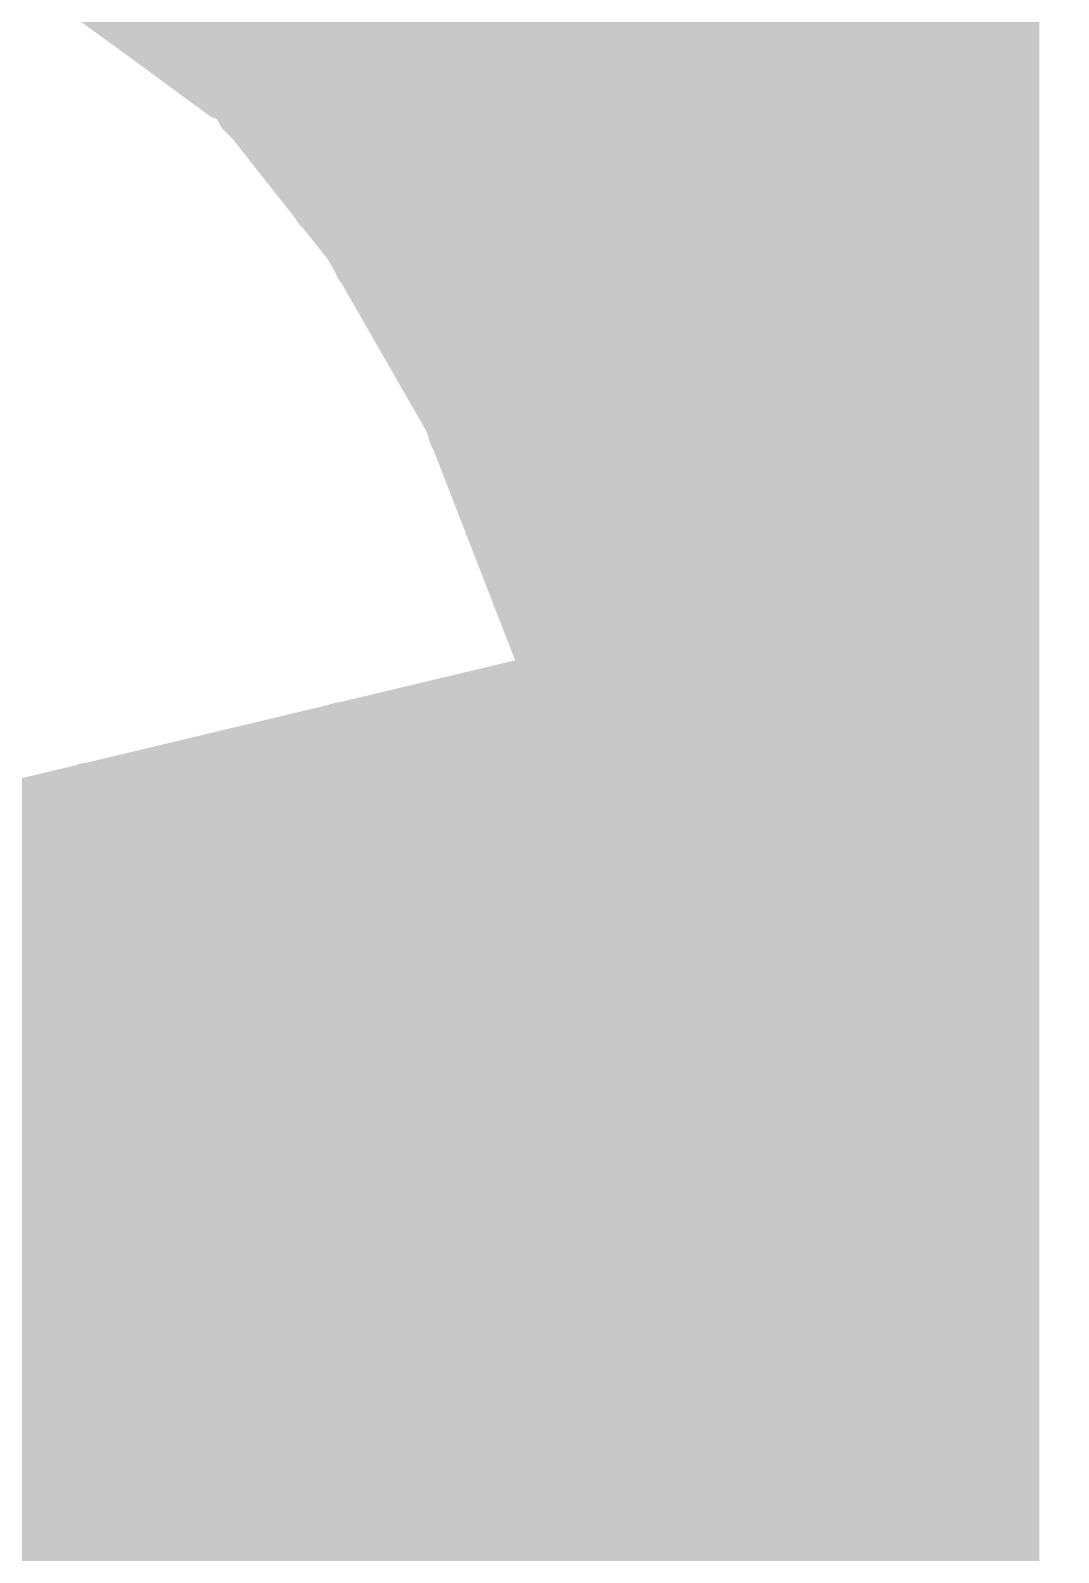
# Model space of a CAD drawing. Header units: millimetres. Extents: x 2260 to 2572, y -21 to 200.
# Drawn here: x 2340.034 to 2340.715, y 68.749 to 69.757 of the extents above; entities that cross this region are included whole.
import ezdxf

# ---------------------------------------------------------------- set-up
doc = ezdxf.new("R2010")
doc.units = ezdxf.units.MM
doc.layers.get('0').update_dxf_attribs({"lineweight": 18})
doc.layers.add('01', color=1, linetype='Continuous', lineweight=18)

# ---------------------------------------------------------------- blocks, each defined once
blk = doc.blocks.new('PAD_R1')
blk.add_lwpolyline([(0.25, 0, 0.5, 0.5, 1), (-0.25, 0, 0.5, 0.5, 1)], format="xyseb", close=True)

msp = doc.modelspace()

# ---------------------------------------------------------------- linework, layer by layer
at = {"layer": '01'}
for points in [[(2340.4642, 137.5361, 0.1524, 0.1524, 0), (2340.4642, 65.7287, 0.1524, 0.1524, 0)], [(2340.1848, 69.7164, 0.1016, 0.1016, 0), (2340.1848, 137.5361, 0.1016, 0.1016, 0)], [(2340.2356, 69.7164, 0.1016, 0.1016, 0), (2340.2356, 137.5361, 0.1016, 0.1016, 0)], [(2340.1467, 137.5361, 0.0254, 0.0254, 0), (2340.1467, 69.7221, 0.0254, 0.0254, 0)], [(2340.2737, 69.557, 0.0254, 0.0254, 0), (2340.2737, 137.5361, 0.0254, 0.0254, 0)], [(2340.6547, 137.5361, 0.0254, 0.0254, 0), (2340.6547, 65.7287, 0.0254, 0.0254, 0)], [(2340.6674, 67.9204, 0.0508, 0.0508, 0), (2340.6674, 69.8732, 0.0508, 0.0508, 0)], [(2340.6769, 67.9204, 0.0508, 0.0508, 0), (2340.6769, 69.8732, 0.0508, 0.0508, 0)], [(2340.6896, 67.9077, 0.0254, 0.0254, 0), (2340.6896, 69.8859, 0.0254, 0.0254, 0)], [(2340.6896, 67.9077, 0.0254, 0.0254, 0), (2340.6896, 69.8859, 0.0254, 0.0254, 0)], [(2340.6769, 69.6982, 0.0508, 0.0508, 0), (2340.6769, 69.8422, 0.0508, 0.0508, 0)], [(2340.0527, 69.8048, 0.0508, 0.0508, 0), (2340.1644, 69.7236, 0.0508, 0.0508, 0)], [(2340.0485, 69.7925, 0.0254, 0.0254, 0), (2340.1597, 69.7109, 0.0254, 0.0254, 0)], [(2340.6769, 69.7547, 0.0508, 0.0508, 0), (2340.1262, 69.7547, 0.0508, 0.0508, 0)], [(2340.1594, 69.7279, 0.0508, 0.0508, 0), (2340.1644, 69.7236, 0.0508, 0.0508, 0)], [(2340.6769, 69.7236, 0.0508, 0.0508, 0), (2340.1644, 69.7236, 0.0508, 0.0508, 0)], [(2340.1644, 69.7236, 0.0508, 0.0508, 0), (2340.1734, 69.7236, 0.0508, 0.0508, 0)], [(2340.1644, 69.7236, 0.0508, 0.0508, 0), (2340.1734, 69.7236, 0.0508, 0.0508, 0)], [(2340.1734, 69.7236, 0.0508, 0.0508, 0), (2340.1814, 69.7077, 0.0508, 0.0508, 0)], [(2340.1734, 69.7236, 0.0508, 0.0508, 0), (2340.1814, 69.7077, 0.0508, 0.0508, 0)], [(2340.261, 69.7164, 0.0508, 0.0508, 0), (2340.1749, 69.7164, 0.0508, 0.0508, 0)], [(2340.261, 69.6982, 0.0508, 0.0508, 0), (2340.261, 69.7164, 0.0508, 0.0508, 0)], [(2340.1467, 69.7221, 0.0254, 0.0254, 0), (2340.1596, 69.7109, 0.0254, 0.0254, 0)], [(2340.1814, 69.7077, 0.0508, 0.0508, 0), (2340.1867, 69.7023, 0.0508, 0.0508, 0)], [(2340.1814, 69.7077, 0.0508, 0.0508, 0), (2340.1867, 69.7023, 0.0508, 0.0508, 0)], [(2340.1596, 69.7109, 0.0254, 0.0254, 0), (2340.1655, 69.7109, 0.0254, 0.0254, 0)], [(2340.1597, 69.7109, 0.0254, 0.0254, 0), (2340.1655, 69.7109, 0.0254, 0.0254, 0)], [(2340.1655, 69.7109, 0.0254, 0.0254, 0), (2340.1709, 69.7001, 0.0254, 0.0254, 0)], [(2340.1655, 69.7109, 0.0254, 0.0254, 0), (2340.1709, 69.7001, 0.0254, 0.0254, 0)], [(2340.1867, 69.7023, 0.0508, 0.0508, 0), (2340.2209, 69.659, 0.0508, 0.0508, 0)], [(2340.1867, 69.7023, 0.0508, 0.0508, 0), (2340.2209, 69.659, 0.0508, 0.0508, 0)], [(2340.6769, 69.6982, 0.0508, 0.0508, 0), (2340.1903, 69.6982, 0.0508, 0.0508, 0)], [(2340.261, 69.6982, 0.0508, 0.0508, 0), (2340.1903, 69.6982, 0.0508, 0.0508, 0)], [(2340.261, 69.6926, 0.0508, 0.0508, 0), (2340.261, 69.6982, 0.0508, 0.0508, 0)], [(2340.6769, 69.6926, 0.0508, 0.0508, 0), (2340.6769, 69.6982, 0.0508, 0.0508, 0)], [(2340.1709, 69.7001, 0.0254, 0.0254, 0), (2340.1778, 69.6933, 0.0254, 0.0254, 0)], [(2340.1709, 69.7001, 0.0254, 0.0254, 0), (2340.1778, 69.6933, 0.0254, 0.0254, 0)], [(2340.6769, 69.6926, 0.0508, 0.0508, 0), (2340.1956, 69.6926, 0.0508, 0.0508, 0)], [(2340.261, 69.6926, 0.0508, 0.0508, 0), (2340.1956, 69.6926, 0.0508, 0.0508, 0)], [(2340.261, 69.6842, 0.0508, 0.0508, 0), (2340.261, 69.6926, 0.0508, 0.0508, 0)], [(2340.6769, 69.6842, 0.0508, 0.0508, 0), (2340.6769, 69.6926, 0.0508, 0.0508, 0)], [(2340.1742, 69.6968, 0.0254, 0.0254, 0), (2340.1778, 69.6933, 0.0254, 0.0254, 0)], [(2340.6896, 69.6968, 0.0254, 0.0254, 0), (2340.1742, 69.6968, 0.0254, 0.0254, 0)], [(2340.1778, 69.6933, 0.0254, 0.0254, 0), (2340.2104, 69.6518, 0.0254, 0.0254, 0)], [(2340.1778, 69.6933, 0.0254, 0.0254, 0), (2340.2104, 69.6518, 0.0254, 0.0254, 0)], [(2340.1778, 69.6933, 0.0254, 0.0254, 0), (2340.2104, 69.6518, 0.0254, 0.0254, 0)], [(2340.6769, 69.6842, 0.0508, 0.0508, 0), (2340.2028, 69.6842, 0.0508, 0.0508, 0)], [(2340.6769, 69.6842, 0.0508, 0.0508, 0), (2340.2028, 69.6842, 0.0508, 0.0508, 0)], [(2340.261, 69.6842, 0.0508, 0.0508, 0), (2340.2028, 69.6842, 0.0508, 0.0508, 0)], [(2340.203, 69.6845, 0.0508, 0.0508, 0), (2340.2209, 69.659, 0.0508, 0.0508, 0)], [(2340.6769, 69.6841, 0.0508, 0.0508, 0), (2340.2098, 69.6841, 0.0508, 0.0508, 0)], [(2340.261, 69.6446, 0.0508, 0.0508, 0), (2340.261, 69.6842, 0.0508, 0.0508, 0)], [(2340.6769, 69.6842, 0.0508, 0.0508, 0), (2340.6769, 69.6845, 0.0508, 0.0508, 0)], [(2340.6769, 69.6446, 0.0508, 0.0508, 0), (2340.6769, 69.6842, 0.0508, 0.0508, 0)], [(2340.6769, 69.6446, 0.0508, 0.0508, 0), (2340.6769, 69.6842, 0.0508, 0.0508, 0)], [(2340.6896, 69.5698, 0.0254, 0.0254, 0), (2340.6896, 69.6968, 0.0254, 0.0254, 0)], [(2340.2209, 69.659, 0.0508, 0.0508, 0), (2340.2522, 69.6195, 0.0508, 0.0508, 0)], [(2340.2209, 69.659, 0.0508, 0.0508, 0), (2340.252, 69.6198, 0.0508, 0.0508, 0)], [(2340.2209, 69.659, 0.0508, 0.0508, 0), (2340.2521, 69.6196, 0.0508, 0.0508, 0)], [(2340.2104, 69.6518, 0.0254, 0.0254, 0), (2340.2416, 69.6124, 0.0254, 0.0254, 0)], [(2340.2104, 69.6518, 0.0254, 0.0254, 0), (2340.2415, 69.6125, 0.0254, 0.0254, 0)], [(2340.2104, 69.6518, 0.0254, 0.0254, 0), (2340.2416, 69.6124, 0.0254, 0.0254, 0)], [(2340.6769, 69.6446, 0.0508, 0.0508, 0), (2340.2318, 69.6446, 0.0508, 0.0508, 0)], [(2340.6769, 69.6446, 0.0508, 0.0508, 0), (2340.2318, 69.6446, 0.0508, 0.0508, 0)], [(2340.261, 69.6446, 0.0508, 0.0508, 0), (2340.2318, 69.6446, 0.0508, 0.0508, 0)], [(2340.261, 69.6052, 0.0508, 0.0508, 0), (2340.261, 69.6446, 0.0508, 0.0508, 0)], [(2340.6769, 69.6052, 0.0508, 0.0508, 0), (2340.6769, 69.6446, 0.0508, 0.0508, 0)], [(2340.6769, 69.6052, 0.0508, 0.0508, 0), (2340.6769, 69.6446, 0.0508, 0.0508, 0)], [(2340.252, 69.6198, 0.0508, 0.0508, 0), (2340.2747, 69.5825, 0.0508, 0.0508, 0)], [(2340.2521, 69.6196, 0.0508, 0.0508, 0), (2340.261, 69.6043, 0.0508, 0.0508, 0)], [(2340.2522, 69.6195, 0.0508, 0.0508, 0), (2340.3189, 69.5032, 0.0508, 0.0508, 0)], [(2340.6769, 69.6052, 0.0508, 0.0508, 0), (2340.2599, 69.6052, 0.0508, 0.0508, 0)], [(2340.261, 69.6052, 0.0508, 0.0508, 0), (2340.26, 69.6052, 0.0508, 0.0508, 0)], [(2340.6769, 69.6052, 0.0508, 0.0508, 0), (2340.2604, 69.6052, 0.0508, 0.0508, 0)], [(2340.261, 69.6043, 0.0508, 0.0508, 0), (2340.261, 69.6052, 0.0508, 0.0508, 0)], [(2340.6769, 69.4922, 0.0508, 0.0508, 0), (2340.6769, 69.6052, 0.0508, 0.0508, 0)], [(2340.6769, 69.5825, 0.0508, 0.0508, 0), (2340.6769, 69.6052, 0.0508, 0.0508, 0)], [(2340.2415, 69.6125, 0.0254, 0.0254, 0), (2340.2676, 69.5698, 0.0254, 0.0254, 0)], [(2340.2416, 69.6124, 0.0254, 0.0254, 0), (2340.3074, 69.4977, 0.0254, 0.0254, 0)], [(2340.2416, 69.6124, 0.0254, 0.0254, 0), (2340.2737, 69.557, 0.0254, 0.0254, 0)], [(2340.6896, 69.5925, 0.0254, 0.0254, 0), (2340.2537, 69.5925, 0.0254, 0.0254, 0)], [(2340.2747, 69.5825, 0.0508, 0.0508, 0), (2340.6769, 69.5825, 0.0508, 0.0508, 0)], [(2340.6769, 69.5798, 0.0508, 0.0508, 0), (2340.2749, 69.5798, 0.0508, 0.0508, 0)], [(2340.6896, 69.5812, 0.0254, 0.0254, 0), (2340.2606, 69.5812, 0.0254, 0.0254, 0)], [(2340.2676, 69.5698, 0.0254, 0.0254, 0), (2340.6896, 69.5698, 0.0254, 0.0254, 0)], [(2340.6896, 69.5698, 0.0254, 0.0254, 0), (2340.2676, 69.5698, 0.0254, 0.0254, 0)], [(2340.6769, 69.5487, 0.0508, 0.0508, 0), (2340.2928, 69.5487, 0.0508, 0.0508, 0)], [(2340.6769, 69.5176, 0.0508, 0.0508, 0), (2340.3106, 69.5176, 0.0508, 0.0508, 0)], [(2340.3189, 69.5032, 0.0508, 0.0508, 0), (2340.3893, 69.3219, 0.0508, 0.0508, 0)], [(2340.3074, 69.4977, 0.0254, 0.0254, 0), (2340.3722, 69.3308, 0.0254, 0.0254, 0)], [(2340.6769, 69.4922, 0.0508, 0.0508, 0), (2340.3227, 69.4922, 0.0508, 0.0508, 0)], [(2340.6769, 69.3398, 0.0508, 0.0508, 0), (2340.6769, 69.4922, 0.0508, 0.0508, 0)], [(2340.6769, 69.4668, 0.0508, 0.0508, 0), (2340.333, 69.4668, 0.0508, 0.0508, 0)], [(2340.3315, 69.4428, 0.0254, 0.0254, 0), (2340.3387, 69.4265, 0.0254, 0.0254, 0)], [(2340.6896, 69.4428, 0.0254, 0.0254, 0), (2340.3315, 69.4428, 0.0254, 0.0254, 0)], [(2340.6769, 69.4329, 0.0508, 0.0508, 0), (2340.3461, 69.4329, 0.0508, 0.0508, 0)], [(2340.3507, 69.4305, 0.0508, 0.0508, 0), (2340.3859, 69.3282, 0.0508, 0.0508, 0)], [(2340.6769, 69.4301, 0.0508, 0.0508, 0), (2340.351, 69.4301, 0.0508, 0.0508, 0)], [(2340.6769, 69.4218, 0.0508, 0.0508, 0), (2340.6769, 69.4301, 0.0508, 0.0508, 0)], [(2340.6896, 69.3158, 0.0254, 0.0254, 0), (2340.6896, 69.4428, 0.0254, 0.0254, 0)], [(2340.3387, 69.4265, 0.0254, 0.0254, 0), (2340.3716, 69.3307, 0.0254, 0.0254, 0)], [(2340.6769, 69.4218, 0.0508, 0.0508, 0), (2340.3533, 69.4218, 0.0508, 0.0508, 0)], [(2340.6769, 69.3398, 0.0508, 0.0508, 0), (2340.6769, 69.4218, 0.0508, 0.0508, 0)], [(2340.6769, 69.3991, 0.0508, 0.0508, 0), (2340.3593, 69.3991, 0.0508, 0.0508, 0)], [(2340.6769, 69.3964, 0.0508, 0.0508, 0), (2340.3624, 69.3964, 0.0508, 0.0508, 0)], [(2340.6769, 69.3652, 0.0508, 0.0508, 0), (2340.3724, 69.3652, 0.0508, 0.0508, 0)], [(2340.6769, 69.3652, 0.0508, 0.0508, 0), (2340.3732, 69.3652, 0.0508, 0.0508, 0)], [(2340.6769, 69.3398, 0.0508, 0.0508, 0), (2340.3804, 69.3398, 0.0508, 0.0508, 0)], [(2340.6769, 69.3398, 0.0508, 0.0508, 0), (2340.3804, 69.3398, 0.0508, 0.0508, 0)], [(2340.6769, 69.2468, 0.0508, 0.0508, 0), (2340.6769, 69.3398, 0.0508, 0.0508, 0)], [(2340.6769, 69.3285, 0.0508, 0.0508, 0), (2340.6769, 69.3398, 0.0508, 0.0508, 0)], [(2340.4173, 69.3285, 0.0508, 0.0508, 0), (2340.6769, 69.3285, 0.0508, 0.0508, 0)], [(2340.3893, 69.3219, 0.0508, 0.0508, 0), (2339.9403, 69.2147, 0.0508, 0.0508, 0)], [(2340.3722, 69.3308, 0.0254, 0.0254, 0), (2339.9538, 69.231, 0.0254, 0.0254, 0)], [(2340.3716, 69.3307, 0.0254, 0.0254, 0), (2340.3094, 69.3158, 0.0254, 0.0254, 0)], [(2340.6769, 69.3144, 0.0508, 0.0508, 0), (2340.358, 69.3144, 0.0508, 0.0508, 0)], [(2340.1848, 68.5887, 0.1016, 0.1016, 0), (2340.1848, 69.287, 0.1016, 0.1016, 0)], [(2340.2356, 68.5887, 0.1016, 0.1016, 0), (2340.2356, 69.287, 0.1016, 0.1016, 0)], [(2340.3094, 69.3158, 0.0254, 0.0254, 0), (2340.6896, 69.3158, 0.0254, 0.0254, 0)], [(2340.2737, 69.3073, 0.0254, 0.0254, 0), (2340.1467, 69.277, 0.0254, 0.0254, 0)], [(2340.2737, 68.5589, 0.0254, 0.0254, 0), (2340.2737, 69.3073, 0.0254, 0.0254, 0)], [(2340.261, 69.2912, 0.0508, 0.0508, 0), (2340.1594, 69.267, 0.0508, 0.0508, 0)], [(2340.261, 69.287, 0.0508, 0.0508, 0), (2340.2417, 69.287, 0.0508, 0.0508, 0)], [(2340.261, 69.287, 0.0508, 0.0508, 0), (2340.261, 69.2912, 0.0508, 0.0508, 0)], [(2340.1467, 69.277, 0.0254, 0.0254, 0), (2340.1467, 68.5981, 0.0254, 0.0254, 0)], [(2340.6769, 69.2722, 0.0508, 0.0508, 0), (2340.1814, 69.2722, 0.0508, 0.0508, 0)], [(2340.6769, 69.2468, 0.0508, 0.0508, 0), (2340.0733, 69.2468, 0.0508, 0.0508, 0)], [(2340.6769, 69.1366, 0.0508, 0.0508, 0), (2340.6769, 69.2468, 0.0508, 0.0508, 0)], [(2340.6769, 69.2214, 0.0508, 0.0508, 0), (2339.1417, 69.2214, 0.0508, 0.0508, 0)], [(2340.6769, 69.1917, 0.0508, 0.0508, 0), (2339.1322, 69.1917, 0.0508, 0.0508, 0)], [(2340.6769, 69.1761, 0.0508, 0.0508, 0), (2339.1241, 69.1761, 0.0508, 0.0508, 0)], [(2340.6896, 69.1888, 0.0254, 0.0254, 0), (2339.1143, 69.1888, 0.0254, 0.0254, 0)], [(2340.6769, 69.0745, 0.0508, 0.0508, 0), (2340.6769, 69.1765, 0.0508, 0.0508, 0)], [(2340.6896, 69.0618, 0.0254, 0.0254, 0), (2340.6896, 69.1888, 0.0254, 0.0254, 0)], [(2340.6769, 69.162, 0.0508, 0.0508, 0), (2339.1228, 69.162, 0.0508, 0.0508, 0)], [(2340.6515, 68.8714, 0.1016, 0.1016, 0), (2340.6515, 69.1366, 0.1016, 0.1016, 0)], [(2340.6769, 69.1564, 0.0508, 0.0508, 0), (2339.1188, 69.1564, 0.0508, 0.0508, 0)], [(2340.6769, 69.1366, 0.0508, 0.0508, 0), (2339.1143, 69.1366, 0.0508, 0.0508, 0)], [(2340.6769, 68.8714, 0.0508, 0.0508, 0), (2340.6769, 69.1366, 0.0508, 0.0508, 0)], [(2340.6515, 69.0858, 0.1016, 0.1016, 0), (2339.1352, 69.0858, 0.1016, 0.1016, 0)], [(2340.6769, 69.1155, 0.0508, 0.0508, 0), (2339.11, 69.1155, 0.0508, 0.0508, 0)], [(2340.6769, 69.0745, 0.0508, 0.0508, 0), (2339.1039, 69.0745, 0.0508, 0.0508, 0)], [(2339.1039, 69.0745, 0.0508, 0.0508, 0), (2340.6769, 69.0745, 0.0508, 0.0508, 0)], [(2339.0897, 69.0618, 0.0254, 0.0254, 0), (2340.6896, 69.0618, 0.0254, 0.0254, 0)], [(2340.6515, 69.004, 0.1016, 0.1016, 0), (2339.1291, 69.004, 0.1016, 0.1016, 0)], [(2340.6515, 68.9222, 0.1016, 0.1016, 0), (2339.123, 68.9222, 0.1016, 0.1016, 0)], [(2340.6769, 68.9221, 0.0508, 0.0508, 0), (2339.0948, 68.9221, 0.0508, 0.0508, 0)], [(2340.6769, 68.9221, 0.0508, 0.0508, 0), (2339.0948, 68.9221, 0.0508, 0.0508, 0)], [(2340.6896, 68.9348, 0.0254, 0.0254, 0), (2339.0824, 68.9348, 0.0254, 0.0254, 0)], [(2340.6769, 68.8714, 0.0508, 0.0508, 0), (2340.6769, 68.9221, 0.0508, 0.0508, 0)], [(2340.6896, 68.8078, 0.0254, 0.0254, 0), (2340.6896, 68.9348, 0.0254, 0.0254, 0)], [(2340.6769, 68.8968, 0.0508, 0.0508, 0), (2339.0943, 68.8968, 0.0508, 0.0508, 0)], [(2340.6769, 68.8714, 0.0508, 0.0508, 0), (2339.0937, 68.8714, 0.0508, 0.0508, 0)], [(2340.6769, 68.8714, 0.0508, 0.0508, 0), (2339.0937, 68.8714, 0.0508, 0.0508, 0)], [(2340.6769, 68.8488, 0.0508, 0.0508, 0), (2340.6769, 68.8714, 0.0508, 0.0508, 0)], [(2340.6769, 68.8488, 0.0508, 0.0508, 0), (2340.6769, 68.8714, 0.0508, 0.0508, 0)], [(2340.6769, 68.8488, 0.0508, 0.0508, 0), (2339.0965, 68.8488, 0.0508, 0.0508, 0)], [(2340.6769, 68.8488, 0.0508, 0.0508, 0), (2339.0965, 68.8488, 0.0508, 0.0508, 0)], [(2340.7023, 68.8361, 0.0254, 0.0254, 0), (2339.0711, 68.8361, 0.0254, 0.0254, 0)], [(2340.7023, 68.8361, 0.0254, 0.0254, 0), (2339.0711, 68.8361, 0.0254, 0.0254, 0)], [(2339.0964, 68.8205, 0.0508, 0.0508, 0), (2340.6769, 68.8205, 0.0508, 0.0508, 0)], [(2340.7023, 68.8305, 0.0254, 0.0254, 0), (2339.0711, 68.8305, 0.0254, 0.0254, 0)], [(2340.7023, 68.8305, 0.0254, 0.0254, 0), (2339.0711, 68.8305, 0.0254, 0.0254, 0)], [(2340.6769, 68.8178, 0.0508, 0.0508, 0), (2339.0965, 68.8178, 0.0508, 0.0508, 0)], [(2340.6769, 68.6372, 0.0508, 0.0508, 0), (2340.6769, 68.8178, 0.0508, 0.0508, 0)], [(2339.0855, 68.8078, 0.0254, 0.0254, 0), (2340.6896, 68.8078, 0.0254, 0.0254, 0)], [(2340.6769, 68.7924, 0.0508, 0.0508, 0), (2339.1007, 68.7924, 0.0508, 0.0508, 0)], [(2340.6769, 68.7492, 0.0508, 0.0508, 0), (2339.1073, 68.7492, 0.0508, 0.0508, 0)]]:
    msp.add_lwpolyline(points, format="xyseb", dxfattribs=at)

# ---------------------------------------------------------------- block references
for p, xscale, yscale in [((2340.1262, 69.7547), -0.0508, 0.0508), ((2340.6769, 69.7547), -0.0508, 0.0508), ((2340.1594, 69.7279), -0.0508, 0.0508), ((2340.1644, 69.7236), -0.0508, 0.0508), ((2340.1644, 69.7236), -0.0508, 0.0508), ((2340.1644, 69.7236), -0.0508, 0.0508), ((2340.1644, 69.7236), -0.0508, 0.0508), ((2340.1644, 69.7236), -0.0508, 0.0508), ((2340.1734, 69.7236), -0.0508, 0.0508), ((2340.1734, 69.7236), -0.0508, 0.0508), ((2340.1734, 69.7236), -0.0508, 0.0508), ((2340.1734, 69.7236), -0.0508, 0.0508), ((2340.1749, 69.7164), -0.0508, 0.0508), ((2340.261, 69.7164), -0.0508, 0.0508), ((2340.261, 69.7164), -0.0508, 0.0508), ((2340.6769, 69.7236), -0.0508, 0.0508), ((2340.1467, 69.7221), -0.0254, 0.0254), ((2340.1467, 69.7221), -0.0254, 0.0254), ((2340.1814, 69.7077), -0.0508, 0.0508), ((2340.1814, 69.7077), -0.0508, 0.0508), ((2340.1814, 69.7077), -0.0508, 0.0508), ((2340.1814, 69.7077), -0.0508, 0.0508), ((2340.1596, 69.7109), -0.0254, 0.0254), ((2340.1596, 69.7109), -0.0254, 0.0254), ((2340.1597, 69.7109), -0.0254, 0.0254), ((2340.1597, 69.7109), -0.0254, 0.0254), ((2340.1655, 69.7109), -0.0254, 0.0254), ((2340.1655, 69.7109), -0.0254, 0.0254), ((2340.1655, 69.7109), -0.0254, 0.0254), ((2340.1655, 69.7109), -0.0254, 0.0254), ((2340.1867, 69.7023), -0.0508, 0.0508), ((2340.1867, 69.7023), -0.0508, 0.0508), ((2340.1867, 69.7023), -0.0508, 0.0508), ((2340.1867, 69.7023), -0.0508, 0.0508), ((2340.1903, 69.6982), -0.0508, 0.0508), ((2340.1903, 69.6982), -0.0508, 0.0508), ((2340.261, 69.6982), -0.0508, 0.0508), ((2340.261, 69.6982), -0.0508, 0.0508), ((2340.261, 69.6982), -0.0508, 0.0508), ((2340.6769, 69.6982), -0.0508, 0.0508), ((2340.6769, 69.6982), -0.0508, 0.0508), ((2340.6769, 69.6982), -0.0508, 0.0508), ((2340.1709, 69.7001), -0.0254, 0.0254), ((2340.1709, 69.7001), -0.0254, 0.0254), ((2340.1709, 69.7001), -0.0254, 0.0254), ((2340.1709, 69.7001), -0.0254, 0.0254), ((2340.1956, 69.6926), -0.0508, 0.0508), ((2340.1956, 69.6926), -0.0508, 0.0508), ((2340.261, 69.6926), -0.0508, 0.0508), ((2340.261, 69.6926), -0.0508, 0.0508), ((2340.261, 69.6926), -0.0508, 0.0508), ((2340.6769, 69.6926), -0.0508, 0.0508), ((2340.6769, 69.6926), -0.0508, 0.0508), ((2340.6769, 69.6926), -0.0508, 0.0508), ((2340.1742, 69.6968), -0.0254, 0.0254), ((2340.1742, 69.6968), -0.0254, 0.0254), ((2340.1778, 69.6933), -0.0254, 0.0254), ((2340.1778, 69.6933), -0.0254, 0.0254), ((2340.1778, 69.6933), -0.0254, 0.0254), ((2340.1778, 69.6933), -0.0254, 0.0254), ((2340.1778, 69.6933), -0.0254, 0.0254), ((2340.1778, 69.6933), -0.0254, 0.0254), ((2340.2028, 69.6842), -0.0508, 0.0508), ((2340.2028, 69.6842), -0.0508, 0.0508), ((2340.2028, 69.6842), -0.0508, 0.0508), ((2340.203, 69.6845), -0.0508, 0.0508), ((2340.2098, 69.6841), -0.0508, 0.0508), ((2340.261, 69.6842), -0.0508, 0.0508), ((2340.261, 69.6842), -0.0508, 0.0508), ((2340.261, 69.6842), -0.0508, 0.0508), ((2340.6769, 69.6845), -0.0508, 0.0508), ((2340.6769, 69.6842), -0.0508, 0.0508), ((2340.6769, 69.6842), -0.0508, 0.0508), ((2340.6769, 69.6842), -0.0508, 0.0508), ((2340.6769, 69.6842), -0.0508, 0.0508), ((2340.6769, 69.6842), -0.0508, 0.0508), ((2340.6769, 69.6842), -0.0508, 0.0508), ((2340.6769, 69.6841), -0.0508, 0.0508), ((2340.6896, 69.6968), -0.0254, 0.0254), ((2340.6896, 69.6968), -0.0254, 0.0254), ((2340.2209, 69.659), -0.0508, 0.0508), ((2340.2209, 69.659), -0.0508, 0.0508), ((2340.2209, 69.659), -0.0508, 0.0508), ((2340.2209, 69.659), -0.0508, 0.0508), ((2340.2209, 69.659), -0.0508, 0.0508), ((2340.2209, 69.659), -0.0508, 0.0508), ((2340.2104, 69.6518), -0.0254, 0.0254), ((2340.2104, 69.6518), -0.0254, 0.0254), ((2340.2104, 69.6518), -0.0254, 0.0254), ((2340.2104, 69.6518), -0.0254, 0.0254), ((2340.2104, 69.6518), -0.0254, 0.0254), ((2340.2104, 69.6518), -0.0254, 0.0254), ((2340.2318, 69.6446), -0.0508, 0.0508), ((2340.2318, 69.6446), -0.0508, 0.0508), ((2340.2318, 69.6446), -0.0508, 0.0508), ((2340.261, 69.6446), -0.0508, 0.0508), ((2340.261, 69.6446), -0.0508, 0.0508), ((2340.261, 69.6446), -0.0508, 0.0508), ((2340.6769, 69.6446), -0.0508, 0.0508), ((2340.6769, 69.6446), -0.0508, 0.0508), ((2340.6769, 69.6446), -0.0508, 0.0508), ((2340.6769, 69.6446), -0.0508, 0.0508), ((2340.6769, 69.6446), -0.0508, 0.0508), ((2340.6769, 69.6446), -0.0508, 0.0508), ((2340.252, 69.6198), -0.0508, 0.0508), ((2340.252, 69.6198), -0.0508, 0.0508), ((2340.2521, 69.6196), -0.0508, 0.0508), ((2340.2521, 69.6196), -0.0508, 0.0508), ((2340.2522, 69.6195), -0.0508, 0.0508), ((2340.2522, 69.6195), -0.0508, 0.0508), ((2340.2599, 69.6052), -0.0508, 0.0508), ((2340.26, 69.6052), -0.0508, 0.0508), ((2340.2604, 69.6052), -0.0508, 0.0508), ((2340.261, 69.6052), -0.0508, 0.0508), ((2340.261, 69.6052), -0.0508, 0.0508), ((2340.261, 69.6052), -0.0508, 0.0508), ((2340.6769, 69.6052), -0.0508, 0.0508), ((2340.6769, 69.6052), -0.0508, 0.0508), ((2340.6769, 69.6052), -0.0508, 0.0508), ((2340.6769, 69.6052), -0.0508, 0.0508), ((2340.6769, 69.6052), -0.0508, 0.0508), ((2340.6769, 69.6052), -0.0508, 0.0508), ((2340.2415, 69.6125), -0.0254, 0.0254), ((2340.2415, 69.6125), -0.0254, 0.0254), ((2340.2416, 69.6124), -0.0254, 0.0254), ((2340.2416, 69.6124), -0.0254, 0.0254), ((2340.2416, 69.6124), -0.0254, 0.0254), ((2340.2416, 69.6124), -0.0254, 0.0254), ((2340.261, 69.6043), -0.0508, 0.0508), ((2340.261, 69.6043), -0.0508, 0.0508), ((2340.2537, 69.5925), -0.0254, 0.0254), ((2340.2747, 69.5825), -0.0508, 0.0508), ((2340.2747, 69.5825), -0.0508, 0.0508), ((2340.2749, 69.5798), -0.0508, 0.0508), ((2340.6769, 69.5825), -0.0508, 0.0508), ((2340.6769, 69.5825), -0.0508, 0.0508), ((2340.6769, 69.5798), -0.0508, 0.0508), ((2340.6896, 69.5925), -0.0254, 0.0254), ((2340.2606, 69.5812), -0.0254, 0.0254), ((2340.6896, 69.5812), -0.0254, 0.0254), ((2340.2676, 69.5698), -0.0254, 0.0254), ((2340.2676, 69.5698), -0.0254, 0.0254), ((2340.2676, 69.5698), -0.0254, 0.0254), ((2340.6896, 69.5698), -0.0254, 0.0254), ((2340.6896, 69.5698), -0.0254, 0.0254), ((2340.6896, 69.5698), -0.0254, 0.0254), ((2340.2928, 69.5487), -0.0508, 0.0508), ((2340.6769, 69.5487), -0.0508, 0.0508), ((2340.2737, 69.557), -0.0254, 0.0254), ((2340.2737, 69.557), -0.0254, 0.0254), ((2340.3106, 69.5176), -0.0508, 0.0508), ((2340.6769, 69.5176), -0.0508, 0.0508), ((2340.3189, 69.5032), -0.0508, 0.0508), ((2340.3189, 69.5032), -0.0508, 0.0508), ((2340.3074, 69.4977), -0.0254, 0.0254), ((2340.3074, 69.4977), -0.0254, 0.0254), ((2340.3227, 69.4922), -0.0508, 0.0508), ((2340.6769, 69.4922), -0.0508, 0.0508), ((2340.6769, 69.4922), -0.0508, 0.0508), ((2340.6769, 69.4922), -0.0508, 0.0508), ((2340.333, 69.4668), -0.0508, 0.0508), ((2340.6769, 69.4668), -0.0508, 0.0508), ((2340.3315, 69.4428), -0.0254, 0.0254), ((2340.3315, 69.4428), -0.0254, 0.0254), ((2340.3461, 69.4329), -0.0508, 0.0508), ((2340.3507, 69.4305), -0.0508, 0.0508), ((2340.351, 69.4301), -0.0508, 0.0508), ((2340.6769, 69.4329), -0.0508, 0.0508), ((2340.6769, 69.4301), -0.0508, 0.0508), ((2340.6769, 69.4301), -0.0508, 0.0508), ((2340.6896, 69.4428), -0.0254, 0.0254), ((2340.6896, 69.4428), -0.0254, 0.0254), ((2340.3387, 69.4265), -0.0254, 0.0254), ((2340.3387, 69.4265), -0.0254, 0.0254), ((2340.3533, 69.4218), -0.0508, 0.0508), ((2340.6769, 69.4218), -0.0508, 0.0508), ((2340.6769, 69.4218), -0.0508, 0.0508), ((2340.6769, 69.4218), -0.0508, 0.0508), ((2340.3593, 69.3991), -0.0508, 0.0508), ((2340.3624, 69.3964), -0.0508, 0.0508), ((2340.6769, 69.3991), -0.0508, 0.0508), ((2340.6769, 69.3964), -0.0508, 0.0508), ((2340.3724, 69.3652), -0.0508, 0.0508), ((2340.3732, 69.3652), -0.0508, 0.0508), ((2340.6769, 69.3652), -0.0508, 0.0508), ((2340.6769, 69.3652), -0.0508, 0.0508), ((2340.3804, 69.3398), -0.0508, 0.0508), ((2340.3804, 69.3398), -0.0508, 0.0508), ((2340.6769, 69.3398), -0.0508, 0.0508), ((2340.6769, 69.3398), -0.0508, 0.0508), ((2340.6769, 69.3398), -0.0508, 0.0508), ((2340.6769, 69.3398), -0.0508, 0.0508), ((2340.6769, 69.3398), -0.0508, 0.0508), ((2340.6769, 69.3398), -0.0508, 0.0508), ((2340.3859, 69.3282), -0.0508, 0.0508), ((2340.4173, 69.3285), -0.0508, 0.0508), ((2340.6769, 69.3285), -0.0508, 0.0508), ((2340.6769, 69.3285), -0.0508, 0.0508), ((2340.358, 69.3144), -0.0508, 0.0508), ((2340.3716, 69.3307), -0.0254, 0.0254), ((2340.3716, 69.3307), -0.0254, 0.0254), ((2340.3722, 69.3308), -0.0254, 0.0254), ((2340.3722, 69.3308), -0.0254, 0.0254), ((2340.3893, 69.3219), -0.0508, 0.0508), ((2340.3893, 69.3219), -0.0508, 0.0508), ((2340.6769, 69.3144), -0.0508, 0.0508), ((2340.3094, 69.3158), -0.0254, 0.0254), ((2340.3094, 69.3158), -0.0254, 0.0254), ((2340.6896, 69.3158), -0.0254, 0.0254), ((2340.6896, 69.3158), -0.0254, 0.0254), ((2340.2737, 69.3073), -0.0254, 0.0254), ((2340.2737, 69.3073), -0.0254, 0.0254), ((2340.2417, 69.287), -0.0508, 0.0508), ((2340.261, 69.2912), -0.0508, 0.0508), ((2340.261, 69.2912), -0.0508, 0.0508), ((2340.261, 69.287), -0.0508, 0.0508), ((2340.261, 69.287), -0.0508, 0.0508), ((2340.1594, 69.267), -0.0508, 0.0508), ((2340.1467, 69.277), -0.0254, 0.0254), ((2340.1467, 69.277), -0.0254, 0.0254), ((2340.1814, 69.2722), -0.0508, 0.0508), ((2340.6769, 69.2722), -0.0508, 0.0508), ((2340.0733, 69.2468), -0.0508, 0.0508), ((2340.6769, 69.2468), -0.0508, 0.0508), ((2340.6769, 69.2468), -0.0508, 0.0508), ((2340.6769, 69.2468), -0.0508, 0.0508), ((2340.6769, 69.2214), -0.0508, 0.0508), ((2340.6769, 69.1917), -0.0508, 0.0508), ((2340.6769, 69.1765), -0.0508, 0.0508), ((2340.6769, 69.1761), -0.0508, 0.0508), ((2340.6896, 69.1888), -0.0254, 0.0254), ((2340.6896, 69.1888), -0.0254, 0.0254), ((2340.6515, 69.1366), -0.1016, 0.1016), ((2340.6769, 69.162), -0.0508, 0.0508), ((2340.6769, 69.1564), -0.0508, 0.0508), ((2340.6769, 69.1366), -0.0508, 0.0508), ((2340.6769, 69.1366), -0.0508, 0.0508), ((2340.6769, 69.1366), -0.0508, 0.0508), ((2340.6515, 69.0858), -0.1016, 0.1016), ((2340.6769, 69.1155), -0.0508, 0.0508), ((2340.6769, 69.0745), -0.0508, 0.0508), ((2340.6769, 69.0745), -0.0508, 0.0508), ((2340.6769, 69.0745), -0.0508, 0.0508), ((2340.6896, 69.0618), -0.0254, 0.0254), ((2340.6896, 69.0618), -0.0254, 0.0254), ((2340.6515, 69.004), -0.1016, 0.1016), ((2340.6515, 68.9222), -0.1016, 0.1016), ((2340.6769, 68.9221), -0.0508, 0.0508), ((2340.6769, 68.9221), -0.0508, 0.0508), ((2340.6769, 68.9221), -0.0508, 0.0508), ((2340.6896, 68.9348), -0.0254, 0.0254), ((2340.6896, 68.9348), -0.0254, 0.0254), ((2340.6515, 68.8714), -0.1016, 0.1016), ((2340.6769, 68.8968), -0.0508, 0.0508), ((2340.6769, 68.8714), -0.0508, 0.0508), ((2340.6769, 68.8714), -0.0508, 0.0508), ((2340.6769, 68.8714), -0.0508, 0.0508), ((2340.6769, 68.8714), -0.0508, 0.0508), ((2340.6769, 68.8714), -0.0508, 0.0508), ((2340.6769, 68.8714), -0.0508, 0.0508), ((2340.6769, 68.8488), -0.0508, 0.0508), ((2340.6769, 68.8488), -0.0508, 0.0508), ((2340.6769, 68.8488), -0.0508, 0.0508), ((2340.6769, 68.8488), -0.0508, 0.0508), ((2340.6769, 68.8205), -0.0508, 0.0508), ((2340.6769, 68.8178), -0.0508, 0.0508), ((2340.6769, 68.8178), -0.0508, 0.0508), ((2340.6769, 68.7924), -0.0508, 0.0508), ((2340.6896, 68.8078), -0.0254, 0.0254), ((2340.6896, 68.8078), -0.0254, 0.0254), ((2340.6769, 68.7492), -0.0508, 0.0508)]:
    msp.add_blockref('PAD_R1', p, dxfattribs=dict(at, xscale=xscale, yscale=yscale))

doc.saveas('drawing.dxf')
